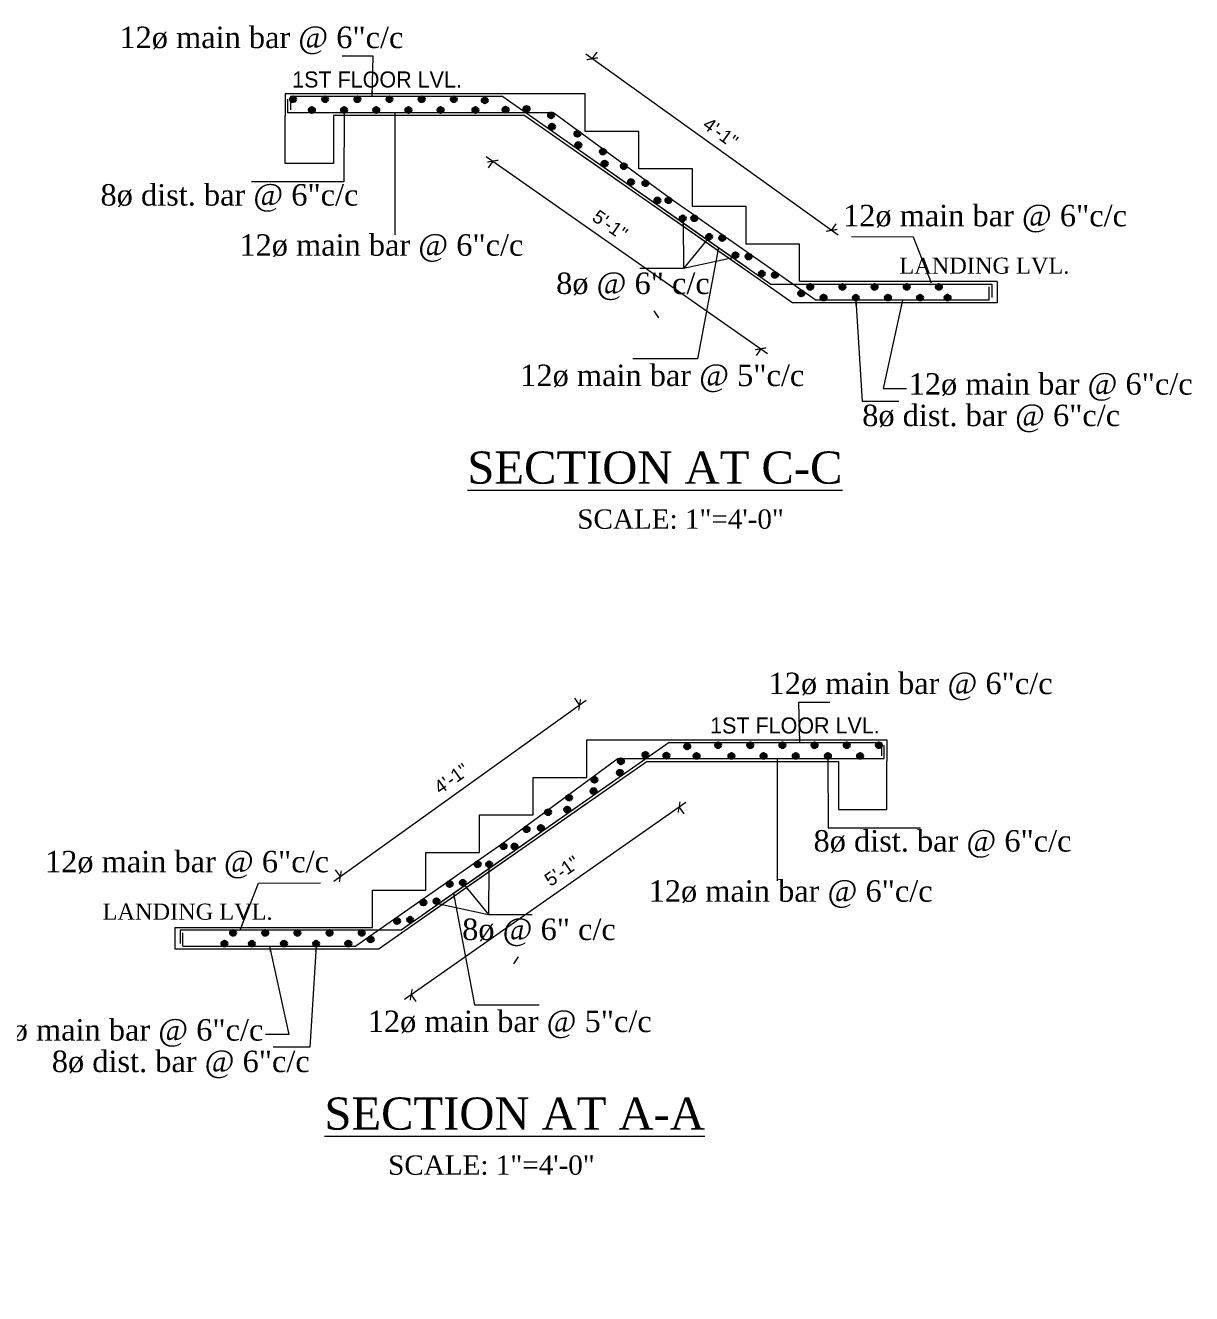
# Model space of a CAD drawing. Header units: inches. Extents: x 85856 to 287200, y -126184 to 75211.
# Drawn here: x 187966.1 to 188401.3, y -24563.2 to -24090 of the extents above; entities that cross this region are included whole.
import ezdxf
from ezdxf.enums import TextEntityAlignment as Align

# ---------------------------------------------------------------- set-up
doc = ezdxf.new("R2010")
doc.units = ezdxf.units.IN
doc.header["$LTSCALE"] = 0.5
doc.header["$MEASUREMENT"] = 0
doc.header["$PDMODE"] = 66
for name, color, linetype, lineweight in [('hatch', 9, 'Continuous', 5), ('stair', 132, 'Continuous', 13), ('TEXT', 220, 'Continuous', 9), ('wall', 1, 'Continuous', 40), ('WALL SEC', 2, 'Continuous', 35)]:
    doc.layers.add(name, color=color, linetype=linetype, lineweight=lineweight)
doc.styles.add('bimal', font='arial.ttf')
doc.styles.add('Lettring Text', font='arial.ttf')
doc.styles.add('NIR', font='COPRGTL.TTF')
doc.styles.get("Standard").update_dxf_attribs({"font": 'arial.ttf'})
doc.styles.add('TIMES', font='times.ttf')
doc.dimstyles.new('1 by 96', dxfattribs={"dimtxt": 6, "dimasz": 4, "dimexe": 4, "dimexo": 4, "dimgap": 2, "dimtad": 1, "dimdec": 0, "dimzin": 0, "dimdsep": 46, "dimlunit": 4, "dimtxsty": 'Standard', "dimblk": 'ARCHTICK', "dimcen": 0, "dimdle": 4, "dimadec": 0, "dimazin": 0, "dimtfac": 1, "dimtdec": 0, "dimtix": 1, "dimtofl": 0, "dimtmove": 1, "dimatfit": 3, "dimldrblk": 'ARCHTICK', "dimfxl": 4, "dimfxlon": 1, "dimtolj": 1, "dimtzin": 0, "dimlwd": -1, "dimlwe": -1, "dimarcsym": 0})
doc.dimstyles.new('1_96', dxfattribs={"dimtxt": 5, "dimasz": 3, "dimexe": 3, "dimexo": 3, "dimgap": 3, "dimtad": 1, "dimdec": 0, "dimzin": 0, "dimdsep": 46, "dimlunit": 4, "dimtxsty": 'bimal', "dimblk": 'ARCHTICK', "dimcen": 2, "dimdle": 3, "dimclrd": 3, "dimclre": 1, "dimclrt": 4, "dimadec": 0, "dimazin": 0, "dimtfac": 1, "dimtdec": 0, "dimtix": 1, "dimtofl": 0, "dimtmove": 0, "dimatfit": 3, "dimldrblk": 'ARCHTICK', "dimfxl": 1, "dimtolj": 1, "dimtzin": 0, "dimlwd": 0, "dimlwe": 9, "dimarcsym": 0})
doc.dimstyles.new('Copy of Standard', dxfattribs={"dimtxt": 6, "dimasz": 2.875, "dimexe": 2, "dimexo": 4, "dimgap": 2, "dimtad": 1, "dimdec": 0, "dimrnd": 1, "dimzin": 0, "dimdsep": 46, "dimlunit": 4, "dimtxsty": 'Lettring Text', "dimcen": 0.1, "dimclrd": 7, "dimclre": 7, "dimclrt": 7, "dimazin": 0, "dimtfac": 0.645, "dimtdec": 0, "dimtmove": 1, "dimatfit": 0, "dimfxl": 3, "dimfxlon": 1, "dimtfillclr": 256, "dimtolj": 1, "dimtzin": 0, "dimlwd": -1, "dimlwe": -1, "dimarcsym": 2})

# ---------------------------------------------------------------- blocks, each defined once
blk = doc.blocks.new('_ArchTick')
at = {"color": 0, "linetype": 'ByBlock', "const_width": 0.15}
blk.add_lwpolyline([(-0.5, -0.5), (0.5, 0.5)], dxfattribs=at)
blk = doc.blocks.new('*D859')
at = {"layer": 'Defpoints', "color": 0, "linetype": 'Continuous', "transparency": 16777216}
for p in [(188198.11, -24364.61), (188098.11, -24434.61), (188110.07, -24451.69)]:
    blk.add_point(p, dxfattribs=at)
at = {"layer": 'WALL SEC', "color": 3, "linetype": 'Continuous', "lineweight": 0, "transparency": 16777216}
blk.add_line((188212.53, -24379.97), (188107.61, -24453.41), dxfattribs=at)
at = {"layer": 'WALL SEC', "color": 1, "linetype": 'Continuous', "lineweight": 9, "transparency": 16777216}
for p, q in [((188210.07, -24381.69), (188211.79, -24384.15)), ((188110.07, -24451.69), (188111.79, -24454.15))]:
    blk.add_line(p, q, dxfattribs=at)
at = {"layer": 'WALL SEC', "color": 3, "linetype": 'Continuous', "lineweight": 0, "transparency": 16777216, "xscale": 3, "yscale": 3, "zscale": 3}
for p, rotation in [((188210.07, -24381.69), 34.99202019856536), ((188110.07, -24451.69), 214.9920201985654)]:
    blk.add_blockref('_ArchTick', p, dxfattribs=dict(at, rotation=rotation))
at = {"layer": 'WALL SEC', "color": 4, "linetype": 'Continuous', "lineweight": 25, "transparency": 16777216, "insert": (188166.34, -24405.53), "char_height": 5, "attachment_point": 5, "rotation": 34.992, "style": 'bimal'}
blk.add_mtext('\\A1;5\'-1"', dxfattribs=at)
blk = doc.blocks.new('*D860')
at = {"layer": 'Defpoints', "color": 0, "linetype": 'Continuous', "transparency": 16777216}
for p in [(188172.95, -24343.51), (188187.36, -24363.61), (188098.05, -24427.61)]:
    blk.add_point(p, dxfattribs=at)
at = {"layer": 'WALL SEC', "color": 3, "linetype": 'Continuous', "lineweight": 0, "transparency": 16777216}
blk.add_line((188081.21, -24409.26), (188175.39, -24341.76), dxfattribs=at)
at = {"layer": 'WALL SEC', "color": 1, "linetype": 'Continuous', "lineweight": 9, "transparency": 16777216}
for p, q in [((188172.95, -24343.51), (188171.2, -24341.07)), ((188083.65, -24407.51), (188081.9, -24405.07))]:
    blk.add_line(p, q, dxfattribs=at)
at = {"layer": 'WALL SEC', "color": 3, "linetype": 'Continuous', "lineweight": 0, "transparency": 16777216, "xscale": 3, "yscale": 3, "zscale": 3}
for p, rotation in [((188172.95, -24343.51), 35.62799835688264), ((188083.65, -24407.51), 215.6279983568826)]:
    blk.add_blockref('_ArchTick', p, dxfattribs=dict(at, rotation=rotation))
at = {"layer": 'WALL SEC', "color": 4, "linetype": 'Continuous', "lineweight": 25, "transparency": 16777216, "insert": (188125.09, -24371.03), "char_height": 5, "attachment_point": 5, "rotation": 35.628, "style": 'bimal'}
blk.add_mtext('\\A1;4\'-1"', dxfattribs=at)
blk = doc.blocks.new('*D863')
at = {"layer": 'Defpoints', "color": 0, "linetype": 'Continuous', "transparency": 16777216}
for p in [(188152.52, -24123.61), (188252.52, -24193.61), (188240.56, -24210.69)]:
    blk.add_point(p, dxfattribs=at)
at = {"layer": 'WALL SEC', "color": 3, "linetype": 'Continuous', "lineweight": 0, "transparency": 16777216}
blk.add_line((188138.11, -24138.97), (188243.02, -24212.41), dxfattribs=at)
at = {"layer": 'WALL SEC', "color": 1, "linetype": 'Continuous', "lineweight": 9, "transparency": 16777216}
for p, q in [((188140.56, -24140.69), (188138.84, -24143.15)), ((188240.56, -24210.69), (188238.84, -24213.15))]:
    blk.add_line(p, q, dxfattribs=at)
at = {"layer": 'WALL SEC', "color": 3, "linetype": 'Continuous', "lineweight": 0, "transparency": 16777216, "xscale": 3, "yscale": 3, "zscale": 3}
for p, rotation in [((188140.56, -24140.69), 145.0079798014346), ((188240.56, -24210.69), 325.0079798014346)]:
    blk.add_blockref('_ArchTick', p, dxfattribs=dict(at, rotation=rotation))
at = {"layer": 'WALL SEC', "color": 4, "linetype": 'Continuous', "lineweight": 25, "transparency": 16777216, "insert": (188184.29, -24164.52), "char_height": 5, "attachment_point": 5, "rotation": 325.008, "style": 'bimal'}
blk.add_mtext('\\A1;5\'-1"', dxfattribs=at)
blk = doc.blocks.new('*D864')
at = {"layer": 'Defpoints', "color": 0, "linetype": 'Continuous', "transparency": 16777216}
for p in [(188177.68, -24102.51), (188163.28, -24122.61), (188252.58, -24186.61)]:
    blk.add_point(p, dxfattribs=at)
at = {"layer": 'WALL SEC', "color": 3, "linetype": 'Continuous', "lineweight": 0, "transparency": 16777216}
blk.add_line((188269.42, -24168.25), (188175.24, -24100.76), dxfattribs=at)
at = {"layer": 'WALL SEC', "color": 1, "linetype": 'Continuous', "lineweight": 9, "transparency": 16777216}
for p, q in [((188177.68, -24102.51), (188179.43, -24100.07)), ((188266.98, -24166.51), (188268.73, -24164.07))]:
    blk.add_line(p, q, dxfattribs=at)
at = {"layer": 'WALL SEC', "color": 3, "linetype": 'Continuous', "lineweight": 0, "transparency": 16777216, "xscale": 3, "yscale": 3, "zscale": 3}
for p, rotation in [((188177.68, -24102.51), 144.3720016431174), ((188266.98, -24166.51), 324.3720016431174)]:
    blk.add_blockref('_ArchTick', p, dxfattribs=dict(at, rotation=rotation))
at = {"layer": 'WALL SEC', "color": 4, "linetype": 'Continuous', "lineweight": 25, "transparency": 16777216, "insert": (188225.54, -24130.03), "char_height": 5, "attachment_point": 5, "rotation": 324.372, "style": 'bimal'}
blk.add_mtext('\\A1;4\'-1"', dxfattribs=at)
blk = doc.blocks.new('*D955')
at = {"layer": 'Defpoints', "color": 0, "transparency": 16777216}
for p in [(186359.14, -24458.19), (186330.57, -24500.19), (188229.75, -24500.19)]:
    blk.add_point(p, dxfattribs=at)
at = {"layer": 'wall', "color": 0, "transparency": 16777216}
for p, q in [((186330.57, -24454.19), (186330.57, -24504.19)), ((186334.57, -24458.19), (186326.57, -24458.19)), ((186334.57, -24500.19), (186326.57, -24500.19))]:
    blk.add_line(p, q, dxfattribs=at)
at = {"layer": 'wall', "color": 0, "transparency": 16777216, "xscale": 4, "yscale": 4, "zscale": 4}
for p, rotation in [((186330.57, -24458.19), 90), ((186330.57, -24500.19), 270)]:
    blk.add_blockref('_ArchTick', p, dxfattribs=dict(at, rotation=rotation))
at = {"layer": 'wall', "color": 0, "transparency": 16777216, "insert": (186325.5, -24479.19), "char_height": 6, "attachment_point": 5, "rotation": 90}
blk.add_mtext('\\A1;3\'-6"', dxfattribs=at)
blk = doc.blocks.new('*D956')
at = {"layer": 'Defpoints', "color": 0, "transparency": 16777216}
for p in [(188217.84, -24500.19), (186330.57, -24559.19), (186347.22, -24559.19)]:
    blk.add_point(p, dxfattribs=at)
at = {"layer": 'wall', "color": 0, "transparency": 16777216}
for p, q in [((186330.57, -24496.19), (186330.57, -24563.19)), ((186334.57, -24500.19), (186326.57, -24500.19)), ((186334.57, -24559.19), (186326.57, -24559.19))]:
    blk.add_line(p, q, dxfattribs=at)
at = {"layer": 'wall', "color": 0, "transparency": 16777216, "xscale": 4, "yscale": 4, "zscale": 4}
for p, rotation in [((186330.57, -24500.19), 90), ((186330.57, -24559.19), 270)]:
    blk.add_blockref('_ArchTick', p, dxfattribs=dict(at, rotation=rotation))
at = {"layer": 'wall', "color": 0, "transparency": 16777216, "insert": (186325.55, -24529.69), "char_height": 6, "attachment_point": 5, "rotation": 90}
blk.add_mtext('\\A1;4\'-11"', dxfattribs=at)

msp = doc.modelspace()

# ---------------------------------------------------------------- hatches: boundary and pattern name
at = {"layer": 'WALL SEC'}
for points in [[(188067, -24117.61, -0.407959), (188066.02, -24118.61), (188065.98, -24118.61, -0.407959), (188065, -24117.61, -1)], [(188079, -24117.61, -0.407959), (188078.02, -24118.61), (188077.98, -24118.61, -0.407959), (188077, -24117.61, -1)], [(188091, -24117.61, -0.407959), (188090.02, -24118.61), (188089.98, -24118.61, -0.407959), (188089, -24117.61, -1)], [(188103, -24117.61, -0.407959), (188102.02, -24118.61), (188101.98, -24118.61, -0.407959), (188101, -24117.61, -1)], [(188115, -24117.61, -0.407959), (188114.02, -24118.61), (188113.98, -24118.61, -0.407959), (188113, -24117.61, -1)], [(188127, -24117.61, -0.407959), (188126.02, -24118.61), (188125.98, -24118.61, -0.407959), (188125, -24117.61, -1)], [(188074.05, -24121.61, -0.407959), (188073.07, -24122.61), (188073.02, -24122.61, -0.407959), (188072.05, -24121.61, -1)], [(188086.05, -24121.61, -0.407959), (188085.07, -24122.61), (188085.02, -24122.61, -0.407959), (188084.05, -24121.61, -1)], [(188098.05, -24121.61, -0.407959), (188097.07, -24122.61), (188097.02, -24122.61, -0.407959), (188096.05, -24121.61, -1)], [(188110.05, -24121.61, -0.407959), (188109.07, -24122.61), (188109.02, -24122.61, -0.407959), (188108.05, -24121.61, -1)], [(188122.05, -24121.61, -0.407959), (188121.07, -24122.61), (188121.02, -24122.61, -0.407959), (188120.05, -24121.61, -1)], [(188135.05, -24121.61, -0.407959), (188134.07, -24122.61), (188134.02, -24122.61, -0.407959), (188133.05, -24121.61, -1)], [(188138.54, -24118.04, -0.407959), (188137.56, -24119.04), (188137.51, -24119.04, -0.407959), (188136.54, -24118.04, -1)], [(188146.32, -24121.49, -0.407959), (188145.34, -24122.49), (188145.3, -24122.49, -0.407959), (188144.32, -24121.49, -1)], [(188154.13, -24121.19, -0.407959), (188153.16, -24122.19), (188153.11, -24122.19, -0.407959), (188152.13, -24121.19, -1)], [(188163.3, -24123.61, -0.407959), (188162.32, -24124.61), (188162.28, -24124.61, -0.407959), (188161.3, -24123.61, -1)], [(188163.63, -24127.84, -0.407959), (188162.65, -24128.84), (188162.6, -24128.84, -0.407959), (188161.63, -24127.84, -1)], [(188173.13, -24130.49, -0.407959), (188172.16, -24131.49), (188172.11, -24131.49, -0.407959), (188171.13, -24130.49, -1)], [(188173.46, -24134.72, -0.407959), (188172.48, -24135.72), (188172.44, -24135.72, -0.407959), (188171.46, -24134.72, -1)], [(188182.63, -24137.14, -0.407959), (188181.65, -24138.14), (188181.6, -24138.14, -0.407959), (188180.63, -24137.14, -1)], [(188183.29, -24141.6, -0.407959), (188182.31, -24142.6), (188182.27, -24142.6, -0.407959), (188181.29, -24141.6, -1)], [(188190.44, -24142.59, -0.407959), (188189.46, -24143.59), (188189.42, -24143.59, -0.407959), (188188.44, -24142.59, -1)], [(188193.12, -24148.48, -0.407959), (188192.14, -24149.48), (188192.1, -24149.48, -0.407959), (188191.12, -24148.48, -1)], [(188198.48, -24148.95, -0.407959), (188197.5, -24149.95), (188197.46, -24149.95, -0.407959), (188196.48, -24148.95, -1)], [(188202.95, -24155.36, -0.407959), (188201.97, -24156.36), (188201.93, -24156.36, -0.407959), (188200.95, -24155.36, -1)], [(188207.06, -24155.29, -0.407959), (188206.08, -24156.29), (188206.04, -24156.29, -0.407959), (188205.06, -24155.29, -1)], [(188212.44, -24162.01, -0.407959), (188211.46, -24163.01), (188211.42, -24163.01, -0.407959), (188210.44, -24162.01, -1)], [(188216.73, -24162.01, -0.407959), (188215.75, -24163.01), (188215.71, -24163.01, -0.407959), (188214.73, -24162.01, -1)], [(188222.27, -24168.89, -0.407959), (188221.29, -24169.89), (188221.25, -24169.89, -0.407959), (188220.27, -24168.89, -1)], [(188227.17, -24169.41, -0.407959), (188226.19, -24170.4), (188226.15, -24170.4, -0.407959), (188225.17, -24169.41, -1)], [(188232.1, -24175.77, -0.407959), (188231.12, -24176.77), (188231.08, -24176.77, -0.407959), (188230.1, -24175.77, -1)], [(188237, -24176.29, -0.407959), (188236.02, -24177.29), (188235.98, -24177.29, -0.407959), (188235, -24176.29, -1)], [(188241.93, -24182.65, -0.407959), (188240.96, -24183.65), (188240.91, -24183.65, -0.407959), (188239.93, -24182.65, -1)], [(188246.83, -24183.17, -0.407959), (188245.85, -24184.17), (188245.81, -24184.17, -0.407959), (188244.83, -24183.17, -1)], [(188260, -24187.61, -0.407959), (188259.02, -24188.61), (188258.98, -24188.61, -0.407959), (188258, -24187.61, -1)], [(188272, -24187.61, -0.407959), (188271.02, -24188.61), (188270.98, -24188.61, -0.407959), (188270, -24187.61, -1)], [(188284, -24187.61, -0.407959), (188283.02, -24188.61), (188282.98, -24188.61, -0.407959), (188282, -24187.61, -1)], [(188296, -24187.61, -0.407959), (188295.02, -24188.61), (188294.98, -24188.61, -0.407959), (188294, -24187.61, -1)], [(188308, -24187.61, -0.407959), (188307.02, -24188.61), (188306.98, -24188.61, -0.407959), (188306, -24187.61, -1)], [(188256.66, -24190.05, -0.407959), (188255.68, -24191.05), (188255.64, -24191.05, -0.407959), (188254.66, -24190.05, -1)], [(188265, -24191.61, -0.407959), (188264.02, -24192.61), (188263.98, -24192.61, -0.407959), (188263, -24191.61, -1)], [(188277, -24191.61, -0.407959), (188276.02, -24192.61), (188275.98, -24192.61, -0.407959), (188275, -24191.61, -1)], [(188289, -24191.61, -0.407959), (188288.02, -24192.61), (188287.98, -24192.61, -0.407959), (188287, -24191.61, -1)], [(188301, -24191.61, -0.407959), (188300.02, -24192.61), (188299.98, -24192.61, -0.407959), (188299, -24191.61, -1)], [(188311.23, -24191.61, -0.407959), (188310.26, -24192.61), (188310.21, -24192.61, -0.407959), (188309.23, -24191.61, -1)], [(188223.63, -24358.61, 0.407959), (188224.61, -24359.61), (188224.65, -24359.61, 0.407959), (188225.63, -24358.61, 1)], [(188235.63, -24358.61, 0.407959), (188236.61, -24359.61), (188236.65, -24359.61, 0.407959), (188237.63, -24358.61, 1)], [(188247.63, -24358.61, 0.407959), (188248.61, -24359.61), (188248.65, -24359.61, 0.407959), (188249.63, -24358.61, 1)], [(188259.63, -24358.61, 0.407959), (188260.61, -24359.61), (188260.65, -24359.61, 0.407959), (188261.63, -24358.61, 1)], [(188271.63, -24358.61, 0.407959), (188272.61, -24359.61), (188272.65, -24359.61, 0.407959), (188273.63, -24358.61, 1)], [(188283.63, -24358.61, 0.407959), (188284.61, -24359.61), (188284.65, -24359.61, 0.407959), (188285.63, -24358.61, 1)], [(188196.5, -24362.2, 0.407959), (188197.48, -24363.2), (188197.52, -24363.2, 0.407959), (188198.5, -24362.2, 1)], [(188204.31, -24362.5, 0.407959), (188205.29, -24363.5), (188205.33, -24363.5, 0.407959), (188206.31, -24362.5, 1)], [(188212.1, -24359.04, 0.407959), (188213.07, -24360.04), (188213.12, -24360.04, 0.407959), (188214.1, -24359.04, 1)], [(188215.59, -24362.61, 0.407959), (188216.56, -24363.61), (188216.61, -24363.61, 0.407959), (188217.59, -24362.61, 1)], [(188228.59, -24362.61, 0.407959), (188229.56, -24363.61), (188229.61, -24363.61, 0.407959), (188230.59, -24362.61, 1)], [(188240.59, -24362.61, 0.407959), (188241.56, -24363.61), (188241.61, -24363.61, 0.407959), (188242.59, -24362.61, 1)], [(188252.59, -24362.61, 0.407959), (188253.56, -24363.61), (188253.61, -24363.61, 0.407959), (188254.59, -24362.61, 1)], [(188264.59, -24362.61, 0.407959), (188265.56, -24363.61), (188265.61, -24363.61, 0.407959), (188266.59, -24362.61, 1)], [(188276.59, -24362.61, 0.407959), (188277.56, -24363.61), (188277.61, -24363.61, 0.407959), (188278.59, -24362.61, 1)], [(188187.33, -24364.61, 0.407959), (188188.31, -24365.61), (188188.35, -24365.61, 0.407959), (188189.33, -24364.61, 1)], [(188177.5, -24371.5, 0.407959), (188178.48, -24372.5), (188178.52, -24372.5, 0.407959), (188179.5, -24371.5, 1)], [(188187.01, -24368.84, 0.407959), (188187.98, -24369.84), (188188.03, -24369.84, 0.407959), (188189.01, -24368.84, 1)], [(188177.17, -24375.72, 0.407959), (188178.15, -24376.72), (188178.2, -24376.72, 0.407959), (188179.17, -24375.72, 1)], [(188168.01, -24378.14, 0.407959), (188168.98, -24379.14), (188169.03, -24379.14, 0.407959), (188170.01, -24378.14, 1)], [(188160.19, -24383.59, 0.407959), (188161.17, -24384.59), (188161.21, -24384.59, 0.407959), (188162.19, -24383.59, 1)], [(188167.34, -24382.6, 0.407959), (188168.32, -24383.6), (188168.37, -24383.6, 0.407959), (188169.34, -24382.6, 1)], [(188152.15, -24389.96, 0.407959), (188153.13, -24390.96), (188153.17, -24390.96, 0.407959), (188154.15, -24389.96, 1)], [(188157.51, -24389.49, 0.407959), (188158.49, -24390.49), (188158.53, -24390.49, 0.407959), (188159.51, -24389.49, 1)], [(188143.57, -24396.29, 0.407959), (188144.55, -24397.29), (188144.59, -24397.29, 0.407959), (188145.57, -24396.29, 1)], [(188147.68, -24396.37, 0.407959), (188148.66, -24397.37), (188148.7, -24397.37, 0.407959), (188149.68, -24396.37, 1)], [(188133.9, -24403.01, 0.407959), (188134.88, -24404.01), (188134.92, -24404.01, 0.407959), (188135.9, -24403.01, 1)], [(188138.19, -24403.01, 0.407959), (188139.17, -24404.01), (188139.21, -24404.01, 0.407959), (188140.19, -24403.01, 1)], [(188123.46, -24410.41, 0.407959), (188124.44, -24411.41), (188124.48, -24411.41, 0.407959), (188125.46, -24410.41, 1)], [(188128.36, -24409.89, 0.407959), (188129.34, -24410.89), (188129.38, -24410.89, 0.407959), (188130.36, -24409.89, 1)], [(188113.63, -24417.29, 0.407959), (188114.61, -24418.29), (188114.65, -24418.29, 0.407959), (188115.63, -24417.29, 1)], [(188118.53, -24416.77, 0.407959), (188119.51, -24417.77), (188119.55, -24417.77, 0.407959), (188120.53, -24416.77, 1)], [(188103.8, -24424.17, 0.407959), (188104.78, -24425.17), (188104.82, -24425.17, 0.407959), (188105.8, -24424.17, 1)], [(188108.7, -24423.66, 0.407959), (188109.68, -24424.66), (188109.72, -24424.66, 0.407959), (188110.7, -24423.66, 1)], [(188042.63, -24428.61, 0.407959), (188043.61, -24429.61), (188043.65, -24429.61, 0.407959), (188044.63, -24428.61, 1)], [(188054.63, -24428.61, 0.407959), (188055.61, -24429.61), (188055.65, -24429.61, 0.407959), (188056.63, -24428.61, 1)], [(188066.63, -24428.61, 0.407959), (188067.61, -24429.61), (188067.65, -24429.61, 0.407959), (188068.63, -24428.61, 1)], [(188078.63, -24428.61, 0.407959), (188079.61, -24429.61), (188079.65, -24429.61, 0.407959), (188080.63, -24428.61, 1)], [(188090.63, -24428.61, 0.407959), (188091.61, -24429.61), (188091.65, -24429.61, 0.407959), (188092.63, -24428.61, 1)], [(188039.4, -24432.61, 0.407959), (188040.38, -24433.61), (188040.42, -24433.61, 0.407959), (188041.4, -24432.61, 1)], [(188049.63, -24432.61, 0.407959), (188050.61, -24433.61), (188050.65, -24433.61, 0.407959), (188051.63, -24432.61, 1)], [(188061.63, -24432.61, 0.407959), (188062.61, -24433.61), (188062.65, -24433.61, 0.407959), (188063.63, -24432.61, 1)], [(188073.63, -24432.61, 0.407959), (188074.61, -24433.61), (188074.65, -24433.61, 0.407959), (188075.63, -24432.61, 1)], [(188085.63, -24432.61, 0.407959), (188086.61, -24433.61), (188086.65, -24433.61, 0.407959), (188087.63, -24432.61, 1)], [(188093.97, -24431.05, 0.407959), (188094.95, -24432.05), (188094.99, -24432.05, 0.407959), (188095.97, -24431.05, 1)]]:
    msp.add_hatch(color=256, dxfattribs=at).paths.add_polyline_path(points)

# ---------------------------------------------------------------- linework, layer by layer
at = {"layer": 'hatch'}
for p, q in [((188104, -24122.61), (188104, -24168.18)), ((188246.63, -24363.61), (188246.63, -24409.18))]:
    msp.add_line(p, q, dxfattribs=at)
for points in [[(188085.05, -24122.61), (188085, -24148.43), (188050.46, -24148.43)], [(188265.59, -24363.61), (188265.63, -24389.43), (188300.17, -24389.43)]]:
    msp.add_lwpolyline(points, dxfattribs=at)
at = {"layer": 'stair'}
for p, q in [((188155.05, -24115.61), (188063.05, -24115.61)), ((188063.05, -24115.61), (188063.05, -24123.61)), ((188144.27, -24116.61), (188065.05, -24116.61)), ((188065.05, -24116.61), (188065.05, -24121.61)), ((188144.27, -24116.61), (188235.05, -24180.15)), ((188064.05, -24122.61), (188064.05, -24117.61)), ((188063.05, -24141.61), (188063.05, -24123.61)), ((188163.28, -24122.61), (188064.05, -24122.61)), ((188081.05, -24123.61), (188081.05, -24141.61)), ((188152.52, -24123.61), (188081.05, -24123.61)), ((188152.52, -24123.61), (188235.05, -24181.37)), ((188163.28, -24122.61), (188206.75, -24154.53)), ((188175.05, -24138.15), (188195.05, -24152.15)), ((188175.05, -24139.37), (188195.05, -24153.37)), ((188081.05, -24141.61), (188063.05, -24141.61)), ((188195.05, -24152.15), (188215.05, -24166.15)), ((188195.05, -24153.37), (188215.05, -24167.37)), ((188206.75, -24154.53), (188261.15, -24192.61)), ((188215.05, -24166.15), (188244.27, -24186.61)), ((188215.05, -24167.37), (188252.52, -24193.61)), ((188244.27, -24186.61), (188326.74, -24186.61)), ((188328.78, -24185.61), (188255.05, -24185.61)), ((188326.74, -24186.61), (188326.74, -24191.61)), ((188328.78, -24185.61), (188328.78, -24193.61)), ((188325.78, -24192.61), (188325.78, -24187.61)), ((188200.64, -24196.53), (188202.35, -24199.11)), ((188328.78, -24193.61), (188252.52, -24193.61)), ((188325.78, -24192.61), (188261.15, -24192.61)), ((188206.36, -24357.61), (188115.59, -24421.15)), ((188195.59, -24356.61), (188287.59, -24356.61)), ((188206.36, -24357.61), (188285.59, -24357.61)), ((188285.59, -24357.61), (188285.59, -24362.61)), ((188287.59, -24356.61), (188287.59, -24364.61)), ((188286.59, -24363.61), (188286.59, -24358.61)), ((188198.11, -24364.61), (188115.59, -24422.37)), ((188187.36, -24363.61), (188143.88, -24395.53)), ((188187.36, -24363.61), (188286.59, -24363.61)), ((188198.11, -24364.61), (188269.59, -24364.61)), ((188269.59, -24364.61), (188269.59, -24382.61)), ((188287.59, -24382.61), (188287.59, -24364.61)), ((188175.59, -24379.15), (188155.59, -24393.15)), ((188175.59, -24380.37), (188155.59, -24394.37)), ((188269.59, -24382.61), (188287.59, -24382.61)), ((188143.88, -24395.53), (188089.48, -24433.61)), ((188155.59, -24393.15), (188135.59, -24407.15)), ((188155.59, -24394.37), (188135.59, -24408.37)), ((188135.59, -24408.37), (188098.11, -24434.61)), ((188135.59, -24407.15), (188106.36, -24427.61)), ((188021.85, -24426.61), (188021.85, -24434.61)), ((188021.85, -24426.61), (188095.59, -24426.61)), ((188106.36, -24427.61), (188023.89, -24427.61)), ((188023.89, -24427.61), (188023.89, -24432.61)), ((188024.85, -24433.61), (188024.85, -24428.61)), ((188024.85, -24433.61), (188089.48, -24433.61)), ((188021.85, -24434.61), (188098.11, -24434.61)), ((188149.99, -24437.53), (188148.29, -24440.11))]:
    msp.add_line(p, q, dxfattribs=at)
for points in [[(188175.05, -24129.61), (188175.05, -24115.61), (188155.05, -24115.61)], [(188195.05, -24143.61), (188195.05, -24129.61), (188175.05, -24129.61)], [(188215.05, -24157.61), (188215.05, -24143.61), (188195.05, -24143.61)], [(188235.05, -24171.61), (188235.05, -24157.61), (188215.05, -24157.61)], [(188255.05, -24185.61), (188255.05, -24171.61), (188235.05, -24171.61)], [(188175.59, -24370.61), (188175.59, -24356.61), (188195.59, -24356.61)], [(188155.59, -24384.61), (188155.59, -24370.61), (188175.59, -24370.61)], [(188135.59, -24398.61), (188135.59, -24384.61), (188155.59, -24384.61)], [(188115.59, -24412.61), (188115.59, -24398.61), (188135.59, -24398.61)], [(188095.59, -24426.61), (188095.59, -24412.61), (188115.59, -24412.61)]]:
    msp.add_lwpolyline(points, dxfattribs=at)
at = {"layer": 'WALL SEC'}
for centre in [(188066, -24117.61), (188078, -24117.61), (188090, -24117.61), (188102, -24117.61), (188114, -24117.61), (188126, -24117.61), (188073.05, -24121.61), (188085.05, -24121.61), (188097.05, -24121.61), (188109.05, -24121.61), (188121.05, -24121.61), (188134.05, -24121.61), (188137.54, -24118.03), (188145.32, -24121.49), (188153.13, -24121.19), (188162.3, -24123.61), (188162.63, -24127.83), (188172.13, -24130.49), (188172.46, -24134.71), (188181.63, -24137.13), (188182.29, -24141.6), (188189.44, -24142.58), (188192.12, -24148.48), (188197.48, -24148.95), (188201.95, -24155.36), (188206.06, -24155.29), (188211.44, -24162), (188215.73, -24162), (188221.27, -24168.88), (188226.17, -24169.4), (188231.1, -24175.77), (188236, -24176.28), (188240.93, -24182.65), (188245.83, -24183.16), (188259, -24187.61), (188271, -24187.61), (188283, -24187.61), (188295, -24187.61), (188307, -24187.61), (188255.66, -24190.04), (188264, -24191.61), (188276, -24191.61), (188288, -24191.61), (188300, -24191.61), (188310.23, -24191.61), (188224.63, -24358.61), (188236.63, -24358.61), (188248.63, -24358.61), (188260.63, -24358.61), (188272.63, -24358.61), (188284.63, -24358.61), (188197.5, -24362.19), (188205.31, -24362.49), (188213.1, -24359.04), (188216.59, -24362.61), (188229.59, -24362.61), (188241.59, -24362.61), (188253.59, -24362.61), (188265.59, -24362.61), (188277.59, -24362.61), (188188.33, -24364.61), (188178.5, -24371.49), (188188.01, -24368.84), (188178.17, -24375.72), (188169.01, -24378.13), (188161.19, -24383.59), (188168.34, -24382.6), (188153.15, -24389.95), (188158.51, -24389.48), (188144.57, -24396.29), (188148.68, -24396.36), (188134.9, -24403.01), (188139.19, -24403.01), (188124.46, -24410.4), (188129.36, -24409.89), (188114.63, -24417.28), (188119.53, -24416.77), (188104.8, -24424.17), (188109.7, -24423.65), (188043.63, -24428.61), (188055.63, -24428.61), (188067.63, -24428.61), (188079.63, -24428.61), (188091.63, -24428.61), (188040.4, -24432.61), (188050.63, -24432.61), (188062.63, -24432.61), (188074.63, -24432.61), (188086.63, -24432.61), (188094.97, -24431.05)]:
    msp.add_circle(centre, 1, dxfattribs=at)

# ---------------------------------------------------------------- texts
at = {"char_height": 6}
for s, insert, width, attachment_point, style in [('1ST FLOOR LVL.', (188129, -24107.22), 152.2021, 3, 'NIR'), ('\\pt6;LANDING LVL.', (188355.69, -24176.69), 121.6844, 3, 'TIMES'), ('1ST FLOOR LVL.', (188221.63, -24348.22), 152.2021, 1, 'NIR'), ('\\pt6;LANDING LVL.', (187994.94, -24417.69), 121.6844, 1, 'TIMES')]:
    msp.add_mtext(s, dxfattribs=dict(at, insert=insert, width=width, attachment_point=attachment_point, style=style))
at = {"layer": 'TEXT', "style": 'TIMES'}
for s, p in [('%%USECTION AT C-C', (188201.03, -24255.01)), ('%%USECTION AT A-A', (188148.7, -24496.01))]:
    msp.add_text(s, height=12, dxfattribs=at).set_placement(p, align=Align.MIDDLE_CENTER)
at = {"layer": 'TEXT', "char_height": 8, "style": 'TIMES'}
for s, insert, attachment_point in [('12ø main bar @ 6"c/c', (188001.2, -24100.84), 7), ('8ø dist. bar @ 6"c/c', (187994.15, -24159.6), 7), ('12ø main bar @ 6"c/c', (188271.22, -24167.32), 7), ('12ø main bar @ 6"c/c', (188045.97, -24178.3), 7), ('8ø @ 6" c/c', (188164.18, -24192.58), 7), ('12ø main bar @ 5"c/c', (188150.78, -24226.92), 7), ('12ø main bar @ 6"c/c', (188295.71, -24230.12), 7), ('8ø dist. bar @ 6"c/c', (188278.39, -24241.87), 7), ('12ø main bar @ 6"c/c', (188349.43, -24341.84), 9), ('8ø dist. bar @ 6"c/c', (188356.49, -24400.6), 9), ('12ø main bar @ 6"c/c', (188079.42, -24408.32), 9), ('12ø main bar @ 6"c/c', (188304.66, -24419.31), 9), ('8ø @ 6" c/c', (188186.45, -24433.59), 9), ('12ø main bar @ 5"c/c', (188199.85, -24467.93), 9), ('12ø main bar @ 6"c/c', (188054.92, -24471.12), 9), ('8ø dist. bar @ 6"c/c', (188072.24, -24482.87), 9)]:
    msp.add_mtext(s, dxfattribs=dict(at, insert=insert, attachment_point=attachment_point))
at = {"layer": 'TEXT', "char_height": 7.2, "width": 216.4317, "attachment_point": 5, "style": 'TIMES'}
for insert in [(188210.6, -24274.31), (188140.03, -24515.31)]:
    msp.add_mtext('SCALE: 1"=4\'-0"', dxfattribs=dict(at, insert=insert))

# ---------------------------------------------------------------- dimensions: what is measured, and where the dimension line sits
at = {"layer": 'wall'}
for base, p1, p2, picture, middle in [((186330.57, -24500.19), (186359.14, -24458.19), (188229.75, -24500.19), '*D955', (186325.5, -24479.19)), ((186330.57, -24559.19), (188217.84, -24500.19), (186347.22, -24559.19), '*D956', (186325.55, -24529.69))]:
    dim = msp.add_linear_dim(base=base, p1=p1, p2=p2, angle=90, dimstyle='1 by 96', dxfattribs=at)
    dim.commit()
    dim.dimension.update_dxf_attribs({"geometry": picture, "text_midpoint": middle})
at = {"layer": 'WALL SEC', "linetype": 'Continuous', "lineweight": 25}
for p1, p2, distance, picture, middle in [((188252.58, -24186.61), (188163.28, -24122.61), -24.73, '*D864', (188225.54, -24130.03)), ((188098.05, -24427.61), (188187.36, -24363.61), 24.73, '*D860', (188125.09, -24371.03))]:
    dim = msp.add_aligned_dim(p1=p1, p2=p2, distance=distance, text='4\'-1"', dimstyle='1_96', override={"dimfxl": 0, "dimfxlon": 1, "dimarcsym": 1}, dxfattribs=at)
    dim.commit()
    dim.dimension.update_dxf_attribs({"geometry": picture, "text_midpoint": middle})
for base, p1, p2, angle, picture, middle in [((188240.56, -24210.69), (188152.52, -24123.61), (188252.52, -24193.61), 325.008, '*D863', (188181.11, -24169.07)), ((188110.07, -24451.69), (188198.11, -24364.61), (188098.11, -24434.61), 214.992, '*D859', (188169.52, -24410.08))]:
    dim = msp.add_linear_dim(base=base, p1=p1, p2=p2, angle=angle, text='5\'-1"', dimstyle='1_96', override={"dimfxl": 0, "dimfxlon": 1, "dimarcsym": 1}, dxfattribs=at)
    dim.commit()
    dim.dimension.update_dxf_attribs({"geometry": picture, "text_midpoint": middle, "dimtype": 161})

# ---------------------------------------------------------------- leaders
at = {"layer": 'hatch'}
for points in [[(188095.53, -24116.61), (188095.94, -24101.49), (188084.32, -24101.5)], [(188211.52, -24162.93), (188211.71, -24180.72), (188195.43, -24180.72)], [(188224.76, -24172.95), (188216.91, -24214.48), (188192.8, -24214.48)], [(188220.71, -24169.75), (188211.71, -24180.72), (188195.43, -24180.72)], [(188304.24, -24186.24), (188297.51, -24169.04), (188274.43, -24168.97)], [(188230.73, -24176.66), (188211.71, -24180.72), (188195.43, -24180.72)], [(188276, -24192.61), (188278.42, -24230.29), (188292, -24230.29)], [(188293.47, -24192.61), (188286.15, -24225.54), (188294.92, -24225.53)], [(188255.1, -24357.61), (188254.69, -24342.49), (188266.31, -24342.5)], [(188139.11, -24403.93), (188138.92, -24421.73), (188155.2, -24421.73)], [(188046.39, -24427.24), (188053.12, -24410.04), (188076.2, -24409.97)], [(188125.87, -24413.95), (188133.72, -24455.49), (188157.83, -24455.49)], [(188129.92, -24410.76), (188138.92, -24421.73), (188155.2, -24421.73)], [(188119.9, -24417.67), (188138.92, -24421.73), (188155.2, -24421.73)], [(188057.17, -24433.61), (188064.48, -24466.54), (188055.71, -24466.54)], [(188074.63, -24433.61), (188072.21, -24471.3), (188058.63, -24471.3)]]:
    msp.add_leader(points, dimstyle='Copy of Standard', override={"dimasz": 2, "dimtad": 0}, dxfattribs=at)

doc.saveas('drawing.dxf')
